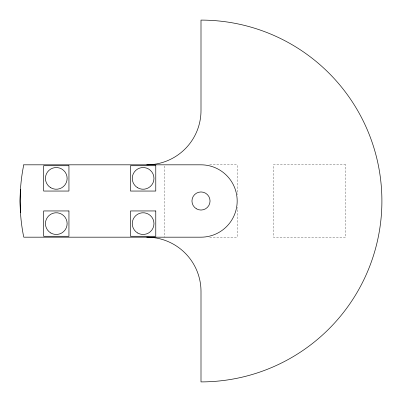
<?xml version="1.0" encoding="UTF-8"?>
<svg xmlns="http://www.w3.org/2000/svg" width="402" height="402" viewBox="0 0 402 402"><rect width="100%" height="100%" fill="white"/><g stroke="black" fill="none" stroke-linecap="round" stroke-linejoin="round"><path stroke-width="0.3" stroke-dasharray="2.01 1.51" d="M209.733 164.82L237.18 164.82L237.18 194.764M209.733 237.18L237.18 237.18L237.18 207.236M164.82 166.066L164.82 237.18M345.72 164.82L273.36 164.82L273.36 237.18L345.72 237.18L345.72 164.82"/><path stroke-width="0.6" d="M20.472 189.407L20.1 201L20.472 212.593M146.73 237.18A54.27 54.27 0 0 1 201 291.45L201 381.9A180.9 180.9 0 0 0 381.9 201A180.9 180.9 0 0 0 201 20.1L201 110.55A54.27 54.27 0 0 1 146.73 164.82M23.773 164.82L23.437 166.418A180.9 180.9 0 0 0 23.437 235.582L23.773 237.18L201 237.18A36.18 36.18 0 0 0 237.18 201A36.18 36.18 0 0 0 201 164.82L23.773 164.82M68.943 165.724L43.617 165.724L43.617 191.05L68.943 191.05L68.943 165.724M155.775 165.724L130.449 165.724L130.449 191.05L155.775 191.05L155.775 165.724M68.943 210.949L43.617 210.949L43.617 236.275L68.943 236.275L68.943 210.949M155.775 210.949L130.449 210.949L130.449 236.275L155.775 236.275L155.775 210.949M196.477 208.834A9.045 9.045 0 0 0 210.045 201A9.045 9.045 0 0 0 196.477 193.166A9.045 9.045 0 0 0 196.477 208.834M137.685 233.014A10.854 10.854 0 0 0 153.966 223.612A10.854 10.854 0 0 0 137.685 214.211A10.854 10.854 0 0 0 137.685 233.014M50.853 187.789A10.854 10.854 0 0 0 67.134 178.387A10.854 10.854 0 0 0 50.853 168.986A10.854 10.854 0 0 0 50.853 187.789M137.685 187.789A10.854 10.854 0 0 0 153.966 178.387A10.854 10.854 0 0 0 137.685 168.986A10.854 10.854 0 0 0 137.685 187.789M50.853 233.014A10.854 10.854 0 0 0 67.134 223.612A10.854 10.854 0 0 0 50.853 214.211A10.854 10.854 0 0 0 50.853 233.014"/></g></svg>
